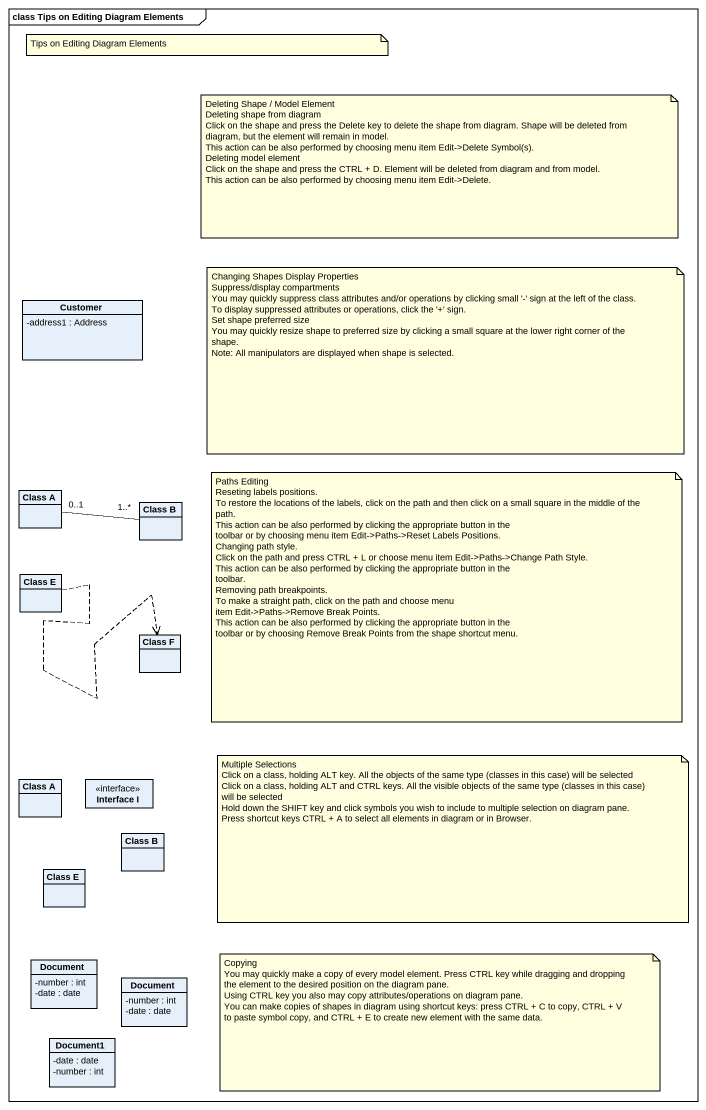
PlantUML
@startuml
mainframe class Tips on Editing Diagram Elements
hide circle
hide empty members
skinparam classAttributeIconSize 0
class Customer {
  -address1 : Address
}
class "Class A" as Class_A
class "Class B" as Class_B
class "Class E" as Class_E
class "Class F" as Class_F
class "Class A" as Class_A_2
interface "Interface I" as Interface_I
class "Class B" as Class_B_2
class "Class E" as Class_E_2
class Document {
  -number : int
  -date : date
}
class "Document" as Document_2 {
  -number : int
  -date : date
}
class Document1 {
  -date : date
  -number : int
}
Class_A "0..1" -right- "1..*" Class_B
Class_E .right.> Class_F
note as N1
  Tips on Editing Diagram Elements
end note
note as N2
  Deleting Shape / Model Element
  Deleting shape from diagram
  Click on the shape and press the Delete key to delete the shape from diagram. Shape will be deleted from diagram, but the element will remain in model.
  This action can be also performed by choosing menu item Edit->Delete Symbol(s).
  Deleting model element
  Click on the shape and press the CTRL + D. Element will be deleted from diagram and from model.
  This action can be also performed by choosing menu item Edit->Delete.
end note
note as N3
  Changing Shapes Display Properties
  Suppress/display compartments
  You may quickly suppress class attributes and/or operations by clicking small '-' sign at the left of the class.
  To display suppressed attributes or operations, click the '+' sign.
  Set shape preferred size
  You may quickly resize shape to preferred size by clicking a small square at the lower right corner of the shape.
  Note: All manipulators are displayed when shape is selected.
end note
note as N4
  Paths Editing
  Reseting labels positions.
  To restore the locations of the labels, click on the path and then click on a small square in the middle of the path.
  This action can be also performed by clicking the appropriate button in the
  toolbar or by choosing menu item Edit->Paths->Reset Labels Positions.
  Changing path style.
  Click on the path and press CTRL + L or choose menu item Edit->Paths->Change Path Style.
  This action can be also performed by clicking the appropriate button in the
  toolbar.
  Removing path breakpoints.
  To make a straight path, click on the path and choose menu
  item Edit->Paths->Remove Break Points.
  This action can be also performed by clicking the appropriate button in the
  toolbar or by choosing Remove Break Points from the shape shortcut menu.
end note
note as N5
  Multiple Selections
  Click on a class, holding ALT key. All the objects of the same type (classes in this case) will be selected
  Click on a class, holding ALT and CTRL keys. All the visible objects of the same type (classes in this case) will be selected
  Hold down the SHIFT key and click symbols you wish to include to multiple selection on diagram pane.
  Press shortcut keys CTRL + A to select all elements in diagram or in Browser.
end note
note as N6
  Copying
  You may quickly make a copy of every model element. Press CTRL key while dragging and dropping the element to the desired position on the diagram pane.
  Using CTRL key you also may copy attributes/operations on diagram pane.
  You can make copies of shapes in diagram using shortcut keys: press CTRL + C to copy, CTRL + V to paste symbol copy, and CTRL + E to create new element with the same data.
end note
@enduml
